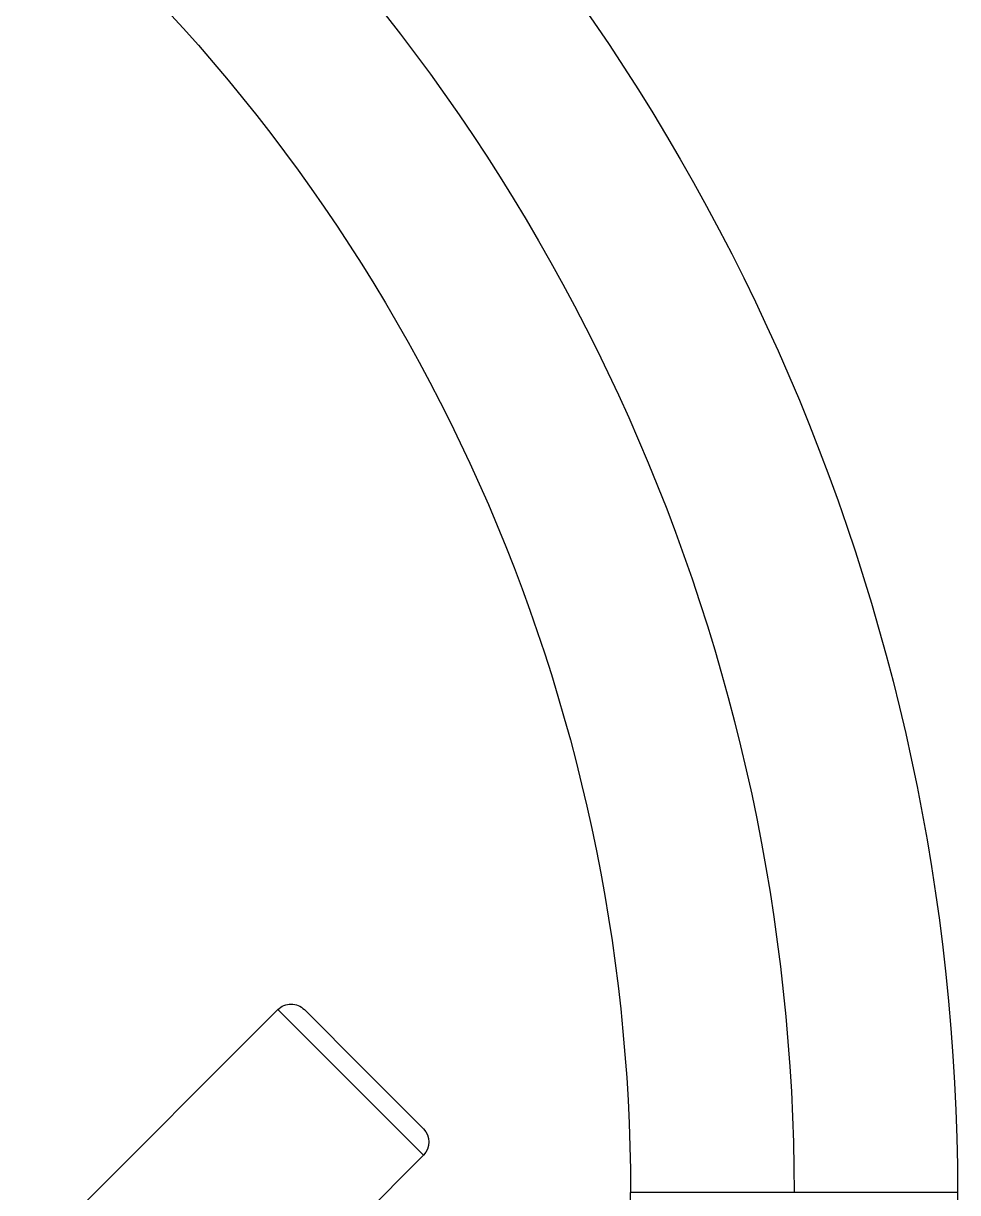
# Model space of a CAD drawing. Extents: x -36 to 357, y 137 to 237.
# Drawn here: x 45.6095 to 45.6544, y 152.7696 to 152.8258 of the extents above; entities that cross this region are included whole.
import ezdxf

# ---------------------------------------------------------------- set-up
doc = ezdxf.new("R2010")
doc.units = 0
doc.header["$LTSCALE"] = 0.01
doc.layers.add('01', color=1, linetype='CONTINUOUS')

# ---------------------------------------------------------------- blocks, each defined once
blk = doc.blocks.new('A$C5F482C43')
at = {"layer": '01', "ltscale": 10}
for p, q in [((0.07400860161033052, 0.1655132024086434), (0.07878159550455166, 0.1702861500599653)), ((0.08090291584812803, 0.1702861397836806), (0.07506925664347364, 0.1644525370987289)), ((0.1012963993380254, 0.1498924587085426), (0.08090291584812803, 0.1702861397836806)), ((0.06923560771429038, 0.16074025475735), (0.07400860161033052, 0.1655132024086434)), ((0.07506925664347364, 0.1644525370987289), (0.06923559743881924, 0.1586189344138162)), ((0.06923559743881924, 0.1586189344138162), (0.08976764679391636, 0.1380866861301229)), ((0.026437081523909, 0.1556232287214456), (0.03953958152305859, 0.1556232287214456)), ((0.026437081523909, 0.1556232287214456), (0.026437081523909, 0.1325608763304444)), ((0.03953958152305859, 0.1556232287214456), (0.05264208152220817, 0.1556232287214456)), ((0.05264208152220817, 0.1325608763304444), (0.05264208152220817, 0.1556232287214456))]:
    blk.add_line(p, q, dxfattribs=at)
for centre, radius, start, end in [((0.1922574761993019, 0.1554995093846827), 0.1658204408311025, 131.9537649585524, 179.957251371013), ((0.1922574761993019, 0.1554995093839544), 0.1527179447912062, 131.9500973119955, 179.9535837345844), ((0.1922574761993019, 0.1554995093857059), 0.1396154494932198, 131.9457412923201, 179.949227705573), ((0.07984225053769478, 0.1692254847500578), 0.001500000000000001, 44.99972245318174, 134.9997224543267), ((0.07029626274925249, 0.159679589447439), 0.001500000000000001, 134.9997224543267, 224.9997224531817)]:
    blk.add_arc(centre, radius, start, end, dxfattribs=at)

msp = doc.modelspace()

# ---------------------------------------------------------------- block references
at = {"layer": '01', "ltscale": 10, "xscale": -0.6, "yscale": 0.6, "zscale": 0.6}
msp.add_blockref('A$C5F482C43', (45.67027973839209, 152.6761778222026, -2), dxfattribs=at)

doc.saveas('drawing.dxf')
